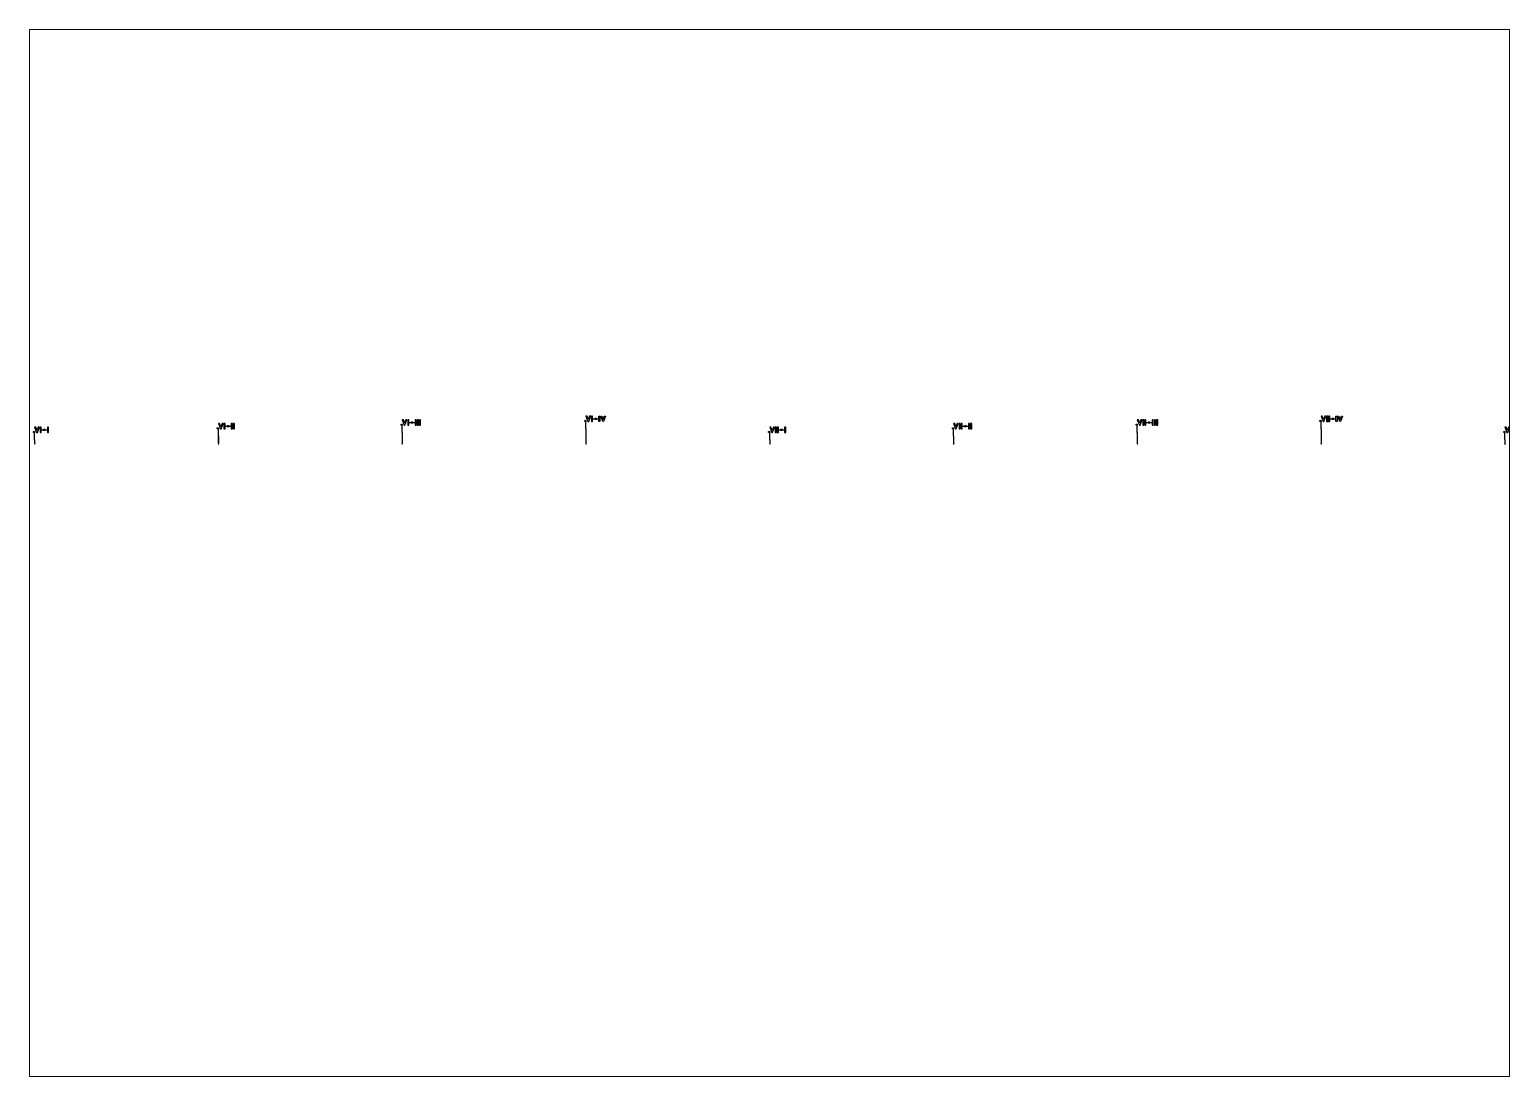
# Paper-space layout 'Layout1' of a CAD drawing. Extents: x 30 to 267, y 21 to 189.
# The model-space entities are those that its viewports show. They can reach past a viewport. Long polylines and large blocks are cut down to what shows.
import ezdxf

# ---------------------------------------------------------------- set-up
doc = ezdxf.new("R2010")
doc.units = 13
doc.layers.add('0.6', color=7, linetype='Continuous', true_color=0x00f000)
doc.layers.add('Write', color=7, linetype='Continuous', true_color=0x839eaa)
doc.layers.add('0.7', color=50, linetype='Continuous')
doc.layers.add('0.8', color=30, linetype='Continuous')

msp = doc.modelspace()

# ---------------------------------------------------------------- linework, layer by layer
for p, q in [((144125.7, 118731), (144131.7, 118731)), ((144136.7, 118731), (144142.7, 118731)), ((144607.7, 118713.5), (144607.7, 118733.5)), ((144625.7, 118741), (144631.7, 118741)), ((144636.7, 118741), (144642.7, 118741)), ((145107.7, 118723.5), (145107.7, 118743.5)), ((145125.7, 118751), (145131.7, 118751)), ((145136.7, 118751), (145142.7, 118751)), ((146131.2, 118731), (146137.2, 118731)), ((146142.2, 118731), (146148.2, 118731)), ((146607.7, 118713.5), (146607.7, 118733.5)), ((146631.2, 118741), (146637.2, 118741)), ((146642.2, 118741), (146648.2, 118741)), ((147107.7, 118723.5), (147107.7, 118743.5)), ((147131.2, 118751), (147137.2, 118751)), ((147142.2, 118751), (147148.2, 118751)), ((143607.7, 118693.5), (143607.7, 118713.5)), ((143625.7, 118721), (143631.7, 118721)), ((143636.7, 118721), (143642.7, 118721)), ((144107.7, 118703.5), (144107.7, 118723.5)), ((145607.7, 118693.5), (145607.7, 118713.5)), ((145631.2, 118721), (145637.2, 118721)), ((145642.2, 118721), (145648.2, 118721)), ((146107.7, 118703.5), (146107.7, 118723.5)), ((147607.7, 118693.5), (147607.7, 118713.5)), ((147635.7, 118721), (147641.7, 118721))]:
    msp.add_line(p, q)
at = {"layer": '0.6'}
for points in [[(143608.9, 118682.9), (143608.3, 118683.5), (143608.3, 118693.5), (143607.7, 118693.5), (143607.7, 118683.5), (143607.1, 118682.9)], [(144108.9, 118682.9), (144108.3, 118683.5), (144108.3, 118703.5), (144107.7, 118703.5), (144107.7, 118683.5), (144107.1, 118682.9)], [(144608.9, 118682.9), (144608.3, 118683.5), (144608.3, 118713.5), (144607.7, 118713.5), (144607.7, 118683.5), (144607.1, 118682.9)], [(145108.9, 118682.9), (145108.3, 118683.5), (145108.3, 118723.5), (145107.7, 118723.5), (145107.7, 118683.5), (145107.1, 118682.9)]]:
    msp.add_lwpolyline(points, close=True, dxfattribs=at)
at = {"layer": '0.7'}
for points in [[(145609, 118682.9), (145608.4, 118683.5), (145608.4, 118693.5), (145607.7, 118693.5), (145607.7, 118683.5), (145607.1, 118682.9)], [(146109, 118682.9), (146108.4, 118683.5), (146108.4, 118703.5), (146107.7, 118703.5), (146107.7, 118683.5), (146107.1, 118682.9)], [(146609, 118682.9), (146608.4, 118683.5), (146608.4, 118713.5), (146607.7, 118713.5), (146607.7, 118683.5), (146607.1, 118682.9)], [(147109, 118682.9), (147108.4, 118683.5), (147108.4, 118723.5), (147107.7, 118723.5), (147107.7, 118683.5), (147107.1, 118682.9)]]:
    msp.add_lwpolyline(points, close=True, dxfattribs=at)
at = {"layer": '0.8'}
msp.add_lwpolyline([(147609.1, 118682.9), (147608.5, 118683.5), (147608.5, 118693.5), (147607.7, 118693.5), (147607.7, 118683.5), (147607.1, 118682.9)], close=True, dxfattribs=at)
at = {"layer": 'Write'}
for points in [[(143614.2, 118719.3), (143610.9, 118728.5), (143607.7, 118728.5), (143613.2, 118713.5), (143615.3, 118713.5), (143620.7, 118728.5), (143617.6, 118728.5)], [(143625.7, 118713.5), (143625.7, 118728.5), (143622.7, 118728.5), (143622.7, 118713.5)], [(143645.7, 118713.5), (143645.7, 118728.5), (143642.7, 118728.5), (143642.7, 118713.5)], [(144114.2, 118729.3), (144110.9, 118738.5), (144107.7, 118738.5), (144113.2, 118723.5), (144115.3, 118723.5), (144120.7, 118738.5), (144117.6, 118738.5)], [(144125.7, 118723.5), (144125.7, 118738.5), (144122.7, 118738.5), (144122.7, 118723.5)], [(144136.7, 118730), (144136.7, 118732), (144131.7, 118732), (144131.7, 118730)], [(144145.7, 118723.5), (144145.7, 118738.5), (144142.7, 118738.5), (144142.7, 118723.5)], [(144151.7, 118723.5), (144151.7, 118738.5), (144148.7, 118738.5), (144148.7, 118723.5)], [(144604.7, 118733.5), (144604.7, 118736.5), (144607.7, 118736.5), (144607.7, 118733.5)], [(144614.2, 118739.3), (144610.9, 118748.5), (144607.7, 118748.5), (144613.2, 118733.5), (144615.3, 118733.5), (144620.7, 118748.5), (144617.6, 118748.5)], [(144625.7, 118733.5), (144625.7, 118748.5), (144622.7, 118748.5), (144622.7, 118733.5)], [(144636.7, 118740), (144636.7, 118742), (144631.7, 118742), (144631.7, 118740)], [(144645.7, 118733.5), (144645.7, 118748.5), (144642.7, 118748.5), (144642.7, 118733.5)], [(144651.7, 118733.5), (144651.7, 118748.5), (144648.7, 118748.5), (144648.7, 118733.5)], [(144657.7, 118733.5), (144657.7, 118748.5), (144654.7, 118748.5), (144654.7, 118733.5)], [(145104.7, 118743.5), (145104.7, 118746.5), (145107.7, 118746.5), (145107.7, 118743.5)], [(145114.2, 118749.3), (145110.9, 118758.5), (145107.7, 118758.5), (145113.2, 118743.5), (145115.3, 118743.5), (145120.7, 118758.5), (145117.6, 118758.5)], [(145125.7, 118743.5), (145125.7, 118758.5), (145122.7, 118758.5), (145122.7, 118743.5)], [(145136.7, 118750), (145136.7, 118752), (145131.7, 118752), (145131.7, 118750)], [(145142.7, 118743.5), (145142.7, 118758.5), (145145.7, 118758.5), (145145.7, 118743.5)], [(145154.3, 118749.3), (145157.6, 118758.5), (145160.8, 118758.5), (145155.3, 118743.5), (145153.2, 118743.5), (145147.7, 118758.5), (145150.9, 118758.5)], [(145614.2, 118719.3), (145610.9, 118728.5), (145607.7, 118728.5), (145613.2, 118713.5), (145615.3, 118713.5), (145620.7, 118728.5), (145617.6, 118728.5)], [(145625.7, 118713.5), (145625.7, 118728.5), (145622.7, 118728.5), (145622.7, 118713.5)], [(145631.2, 118713.5), (145631.2, 118728.5), (145628.2, 118728.5), (145628.2, 118713.5)], [(145651.2, 118713.5), (145651.2, 118728.5), (145648.2, 118728.5), (145648.2, 118713.5)], [(146114.2, 118729.3), (146110.9, 118738.5), (146107.7, 118738.5), (146113.2, 118723.5), (146115.3, 118723.5), (146120.7, 118738.5), (146117.6, 118738.5)], [(146125.7, 118723.5), (146125.7, 118738.5), (146122.7, 118738.5), (146122.7, 118723.5)], [(146131.2, 118723.5), (146131.2, 118738.5), (146128.2, 118738.5), (146128.2, 118723.5)], [(146142.2, 118730), (146142.2, 118732), (146137.2, 118732), (146137.2, 118730)], [(146151.2, 118723.5), (146151.2, 118738.5), (146148.2, 118738.5), (146148.2, 118723.5)], [(146157.2, 118723.5), (146157.2, 118738.5), (146154.2, 118738.5), (146154.2, 118723.5)], [(146604.7, 118733.5), (146604.7, 118736.5), (146607.7, 118736.5), (146607.7, 118733.5)], [(146614.2, 118739.3), (146610.9, 118748.5), (146607.7, 118748.5), (146613.2, 118733.5), (146615.3, 118733.5), (146620.7, 118748.5), (146617.6, 118748.5)], [(146625.7, 118733.5), (146625.7, 118748.5), (146622.7, 118748.5), (146622.7, 118733.5)], [(146631.2, 118733.5), (146631.2, 118748.5), (146628.2, 118748.5), (146628.2, 118733.5)], [(146642.2, 118740), (146642.2, 118742), (146637.2, 118742), (146637.2, 118740)], [(146651.2, 118733.5), (146651.2, 118748.5), (146648.2, 118748.5), (146648.2, 118733.5)], [(146657.2, 118733.5), (146657.2, 118748.5), (146654.2, 118748.5), (146654.2, 118733.5)], [(146663.2, 118733.5), (146663.2, 118748.5), (146660.2, 118748.5), (146660.2, 118733.5)], [(147104.7, 118743.5), (147104.7, 118746.5), (147107.7, 118746.5), (147107.7, 118743.5)], [(147114.2, 118749.3), (147110.9, 118758.5), (147107.7, 118758.5), (147113.2, 118743.5), (147115.3, 118743.5), (147120.7, 118758.5), (147117.6, 118758.5)], [(147125.7, 118743.5), (147125.7, 118758.5), (147122.7, 118758.5), (147122.7, 118743.5)], [(147131.2, 118743.5), (147131.2, 118758.5), (147128.2, 118758.5), (147128.2, 118743.5)], [(147142.2, 118750), (147142.2, 118752), (147137.2, 118752), (147137.2, 118750)], [(147148.2, 118743.5), (147148.2, 118758.5), (147151.2, 118758.5), (147151.2, 118743.5)], [(147159.8, 118749.3), (147163.1, 118758.5), (147166.3, 118758.5), (147160.8, 118743.5), (147158.7, 118743.5), (147153.2, 118758.5), (147156.4, 118758.5)], [(147614.2, 118719.3), (147610.9, 118728.5), (147607.7, 118728.5), (147613.2, 118713.5), (147615.3, 118713.5), (147620.7, 118728.5), (147617.6, 118728.5)], [(147625.7, 118713.5), (147625.7, 118728.5), (147622.7, 118728.5), (147622.7, 118713.5)], [(147630.7, 118713.5), (147630.7, 118728.5), (147627.7, 118728.5), (147627.7, 118713.5)], [(147635.7, 118713.5), (147635.7, 118728.5), (147632.7, 118728.5), (147632.7, 118713.5)], [(143604.7, 118713.5), (143604.7, 118716.5), (143607.7, 118716.5), (143607.7, 118713.5)], [(143636.7, 118720), (143636.7, 118722), (143631.7, 118722), (143631.7, 118720)], [(144104.7, 118723.5), (144104.7, 118726.5), (144107.7, 118726.5), (144107.7, 118723.5)], [(145604.7, 118713.5), (145604.7, 118716.5), (145607.7, 118716.5), (145607.7, 118713.5)], [(145642.2, 118720), (145642.2, 118722), (145637.2, 118722), (145637.2, 118720)], [(146104.7, 118723.5), (146104.7, 118726.5), (146107.7, 118726.5), (146107.7, 118723.5)], [(147604.7, 118713.5), (147604.7, 118716.5), (147607.7, 118716.5), (147607.7, 118713.5)]]:
    msp.add_lwpolyline(points, close=True, dxfattribs=at)

psp = doc.layouts.get("Layout1")

# ---------------------------------------------------------------- viewports
at = {"layer": '0.6'}
psp.add_viewport(center=(148.51, 105.01), size=(237.61, 168.0125), view_center_point=(145607.1, 118386.08), view_height=2846.7785, dxfattribs=at)

doc.saveas('drawing.dxf')
